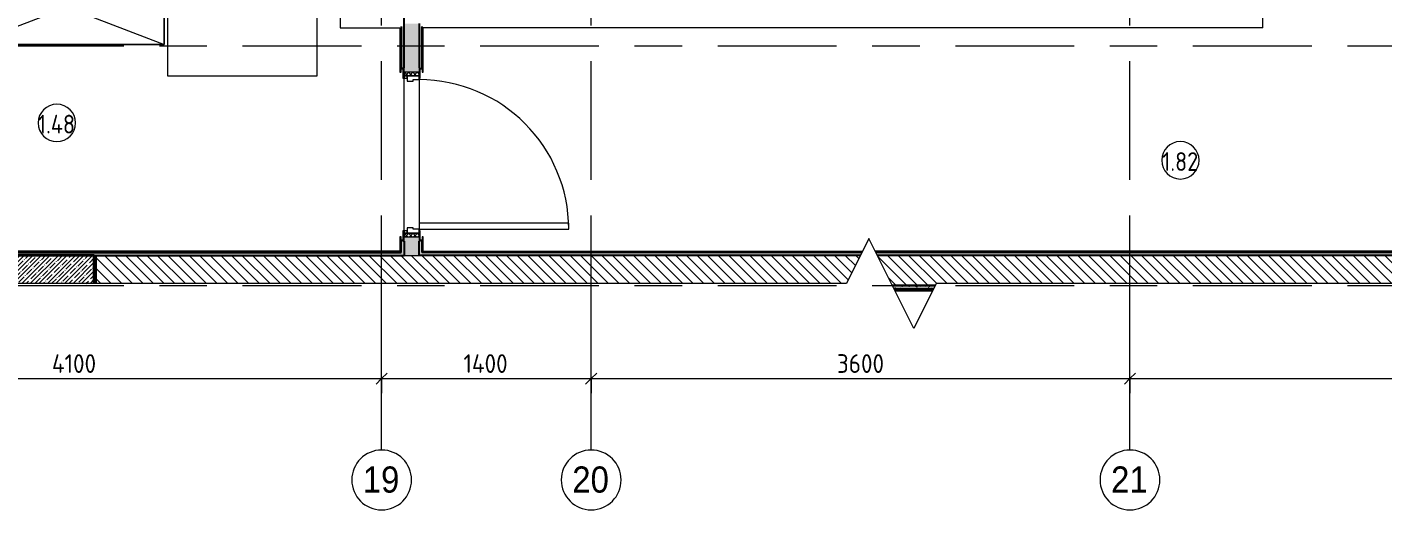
# Model space of a CAD drawing. Header units: millimetres. Extents: x 54725 to 263872, y -8553 to 29614.
# Drawn here: x 68191 to 77250, y 11900 to 15126 of the extents above; entities that cross this region are included whole.
import ezdxf

# ---------------------------------------------------------------- set-up
doc = ezdxf.new("R2010")
doc.units = ezdxf.units.MM
doc.linetypes.add('Осевая', pattern=[1587.5, 317.5, -238.125, 793.75, -238.125])
for name, color, linetype, lineweight in [('A-ANNO-DIMS', 7, 'Continuous', 9), ('A-ANNO-DIMS-50', 7, 'Continuous', 9), ('A-AREA-IDEN', 7, 'Continuous', 9), ('A-DETL-GENF', 7, 'Continuous', 9), ('A-DOOR', 7, 'Continuous', 9), ('A-DOOR-1', 7, 'Continuous', 15), ('A-DOOR-FRAM', 7, 'Continuous', 15), ('A-DOOR-FRAM-1', 7, 'Continuous', 9), ('A-WALL', 7, 'Continuous', 9), ('I-FURN', 7, 'Continuous', 9), ('I-WALL', 7, 'Continuous', 9), ('Оси', 7, 'Continuous', 9), ('Оси-1', 7, 'Continuous', 20), ('Оси-2', 7, 'Осевая', 9)]:
    doc.layers.add(name, color=color, linetype=linetype, lineweight=lineweight)
for name, color, linetype, lineweight, true_color in [('A-WALL-1', 7, 'Continuous', 35, 0x3c3c3c), ('A-WALL-3', 7, 'Continuous', 25, 0x3c3c3c), ('A-WALL-FNSH-2', 7, 'Continuous', 15, 0x3c3c3c)]:
    doc.layers.add(name, color=color, linetype=linetype, lineweight=lineweight, true_color=true_color)
doc.styles.add('Arial', font='arial.ttf', dxfattribs={"width": 0.9, "height": 175})
doc.styles.add('GOST Common_1', font='GOST_Common.ttf', dxfattribs={"width": 0.9, "height": 125})
doc.styles.add('ISOCPEUR', font='isocpeur.ttf', dxfattribs={"width": 0.9, "height": 125})
doc.dimstyles.new('ISO-2_5_0_9К_БОЛЬШОЙ', dxfattribs={"dimscale": 304.8, "dimtxt": 124.497647, "dimasz": 0.246063, "dimexe": 0.19685, "dimexo": 0.492126, "dimgap": 0, "dimtad": 1, "dimdec": 0, "dimrnd": 10, "dimzin": 0, "dimdsep": 46, "dimtxsty": 'ISOCPEUR', "dimblk1": 'OBLIQUE', "dimblk2": 'OBLIQUE', "dimsah": 1, "dimcen": 0.09, "dimdle": 0.19685, "dimazin": 0, "dimtfac": 1, "dimtdec": 4, "dimtix": 1, "dimtmove": 0, "dimatfit": 3, "dimfxl": 1, "dimtvp": 1, "dimtolj": 1, "dimtzin": 0, "dimarcsym": 2})
pattern_1 = [(0, (0, 0), (60.96, 15.24), [5.029, -40.691, 5.029, -40.691, -243.84]), (0, (0, 0), (60.96, 15.24), [-91.44, 5.029, -86.411, 5.029, -40.691, -106.68]), (0, (0, 0), (60.96, 15.24), [-228.6, 5.029, -25.451, 5.029, -71.171]), (120, (22.86, 7.62), (-43.6782272, 45.1729086), [5.029, -40.691, 5.029, -40.691, -243.84]), (120, (22.86, 7.62), (-43.6782272, 45.1729086), [-91.44, 5.029, -86.411, 5.029, -40.691, -106.68]), (120, (22.86, 7.62), (-43.6782272, 45.1729086), [-228.6, 5.029, -25.451, 5.029, -71.171]), (240, (30.48, 38.1), (-17.2817728, -60.4129086), [5.029, -40.691, 5.029, -40.691, -243.84]), (240, (30.48, 38.1), (-17.2817728, -60.4129086), [-91.44, 5.029, -86.411, 5.029, -40.691, -106.68]), (240, (30.48, 38.1), (-17.2817728, -60.4129086), [-228.6, 5.029, -25.451, 5.029, -71.171])]

# ---------------------------------------------------------------- blocks, each defined once
blk = doc.blocks.new('110_Дверь_СКБ_1Ст_Внутренняя1 - Д-12 EIW 1100x2100h_кладовые _все__ коридор _между помещениями блока столовой__ моечные _все_-32933558-Фрагмент 1_10_ Пищеблок')
at = {"layer": 'A-DOOR'}
h = blk.add_hatch(dxfattribs=at)
h.set_pattern_fill('FP_8', color=256, style=0, pattern_type=2)
h.set_pattern_definition([(135, (1751.41, 114.685), (-14.14214, -14.14214), []), (225, (1751.41, 114.685), (14.14214, -14.14214), [])])
h.paths.add_polyline_path([(562.5, 50), (537.5, 50), (537.5, -50), (562.5, -50)])
at = {"layer": 'A-DOOR-FRAM-1'}
h = blk.add_hatch(dxfattribs=at)
h.set_pattern_fill('FP_9', color=256, style=0, pattern_type=2)
h.set_pattern_definition([(45, (-371.384, 114.685), (-14.1421, 14.1421), []), (135, (-371.384, 114.685), (-14.1421, -14.1421), [])])
h.paths.add_polyline_path([(-512.5, 50), (-537.5, 50), (-537.5, -50), (-512.5, -50)])
at = {"layer": 'A-DOOR'}
blk.add_arc((512.5, 50), 1000, 90, 180, dxfattribs=at)
at = {"layer": 'A-DOOR-1'}
for p, q in [((512.5, 1050), (472.5, 1050)), ((472.5, 1050), (472.5, 50)), ((512.5, 50), (512.5, 1050)), ((472.5, 50), (512.5, 50))]:
    blk.add_line(p, q, dxfattribs=at)
at = {"layer": 'A-DOOR-FRAM'}
for p, q in [((-497.5, 58), (-567.5, 58)), ((-567.5, 58), (-567.5, 50)), ((-567.5, 50), (-497.5, 50)), ((-512.5, 50), (-537.5, 50)), ((-537.5, 50), (-537.5, -50)), ((-487.5, 50), (-512.5, 50)), ((-512.5, 50), (-512.5, -30)), ((-512.5, -50), (-512.5, 50)), ((-497.5, 50), (-512.5, 50)), ((-512.5, 50), (-512.5, 49)), ((-512.5, 49), (-497.5, 49)), ((-497.5, 50), (-497.5, 58)), ((-497.5, 49), (-497.5, 50)), ((-487.5, 10), (-487.5, 50)), ((-477.5, 10), (-487.5, 10)), ((-477.5, -30), (-477.5, 10)), ((512.5, 10), (502.5, 10)), ((502.5, 10), (502.5, -30)), ((512.5, 50), (512.5, 10)), ((537.5, 50), (512.5, 50)), ((592.5, 58), (522.5, 58)), ((522.5, 58), (522.5, 50)), ((537.5, 50), (522.5, 50)), ((522.5, 50), (522.5, 49)), ((522.5, 50), (592.5, 50)), ((522.5, 49), (537.5, 49)), ((537.5, -30), (537.5, 50)), ((562.5, 50), (537.5, 50)), ((537.5, 50), (537.5, -50)), ((537.5, 49), (537.5, 50)), ((562.5, -50), (562.5, 50)), ((592.5, 50), (592.5, 58)), ((-497.5, -50), (-567.5, -50)), ((-567.5, -50), (-567.5, -58)), ((-567.5, -58), (-497.5, -58)), ((-537.5, -50), (-512.5, -50)), ((-512.5, -30), (-477.5, -30)), ((-497.5, -30), (-512.5, -30)), ((-512.5, -30), (-512.5, -50)), ((-512.5, -50), (-497.5, -50)), ((-497.5, -50), (-497.5, -30)), ((-497.5, -58), (-497.5, -50)), ((502.5, -30), (537.5, -30)), ((537.5, -30), (522.5, -30)), ((522.5, -30), (522.5, -50)), ((522.5, -50), (537.5, -50)), ((592.5, -50), (522.5, -50)), ((522.5, -50), (522.5, -58)), ((522.5, -58), (592.5, -58)), ((537.5, -50), (537.5, -30)), ((537.5, -50), (562.5, -50)), ((592.5, -58), (592.5, -50))]:
    blk.add_line(p, q, dxfattribs=at)
blk = doc.blocks.new('Шкаф параметрический - 1_141п-25632429-Фрагмент 1_10_ Пищеблок')
at = {"layer": 'I-FURN'}
for p, q in [((0, 0), (1300, 500)), ((0, 500), (1300, 0)), ((1300, 500), (0, 500)), ((0, 500), (0, 0)), ((0, 0), (0, 500)), ((0, 500), (1300, 500)), ((1300, 0), (1300, 500)), ((1300, 500), (1300, 0)), ((0, 0), (1300, 0)), ((1300, 0), (0, 0))]:
    blk.add_line(p, q, dxfattribs=at)
blk = doc.blocks.new('Стол базовый прямоугольный - 1_20п-25632581-Фрагмент 1_10_ Пищеблок')
at = {"layer": 'I-FURN'}
for p, q in [((500, 350), (-500, 350)), ((-500, 350), (-500, -350)), ((500, -350), (500, 350)), ((-500, -350), (500, -350))]:
    blk.add_line(p, q, dxfattribs=at)
blk = doc.blocks.new('Холодильник встроенный 1180 мм - 6_14-25647170-Фрагмент 1_10_ Пищеблок')
at = {"layer": 'I-FURN'}
for p, q in [((-294.9, 296.2), (-294.9, 46)), ((-294.9, 46), (-294.9, 296.2))]:
    blk.add_line(p, q, dxfattribs=at)
blk = doc.blocks.new('DET_L_Линия разрыва - М100-30705228-Фрагмент 1_10_ Пищеблок')
at = {"layer": 'A-DETL-GENF'}
for p, q in [((17710, 300), (17560, 0)), ((18010, -300), (17710, 300)), ((17560, 0), (0, 0)), ((18160, 0), (18010, -300)), ((35720, 0), (18160, 0))]:
    blk.add_line(p, q, dxfattribs=at)
blk = doc.blocks.new('Ось сетки - D8-29747960-Фрагмент 1_10_ Пищеблок')
at = {"layer": 'Оси-1'}
for start, end in [(360, 180), (180, 360)]:
    blk.add_arc((0, 0), 4, start, end, dxfattribs=at)
blk = doc.blocks.new('DIMBLOCK11-Фрагмент 1_10_ Пищеблок')
at = {"layer": 'A-ANNO-DIMS-50', "lineweight": 20}
for p, q in [((66460, 12776.9), (66422.5, 12739.4)), ((66460, 12776.9), (66497.5, 12814.4)), ((70560, 12776.9), (70522.5, 12739.4)), ((70560, 12776.9), (70597.5, 12814.4))]:
    blk.add_line(p, q, dxfattribs=at)
at = {"layer": 'A-ANNO-DIMS-50'}
for p, q in [((66460, 12679.9), (66460, 12836.9)), ((66460, 12776.9), (70560, 12776.9)), ((66460, 12776.9), (66460, 12679.9)), ((70560, 12679.9), (70560, 12836.9)), ((70560, 12776.9), (70560, 12679.9))]:
    blk.add_line(p, q, dxfattribs=at)
at = {"layer": 'A-ANNO-DIMS-50', "color": 0, "insert": (68356.8, 12940.2), "char_height": 125, "width": 367.747, "attachment_point": 1, "line_spacing_factor": 1.149209, "style": 'ISOCPEUR'}
blk.add_mtext('4100', dxfattribs=at)
blk = doc.blocks.new('_Oblique')
at = {"color": 0, "linetype": 'ByBlock', "lineweight": -2}
blk.add_line((-0.5, -0.5), (0.5, 0.5), dxfattribs=at)
blk = doc.blocks.new('DIMBLOCK12-Фрагмент 1_10_ Пищеблок')
at = {"layer": 'A-ANNO-DIMS-50', "lineweight": 20}
for p, q in [((70560, 12776.9), (70522.5, 12739.4)), ((70560, 12776.9), (70597.5, 12814.4)), ((71960, 12776.9), (71922.5, 12739.4)), ((71960, 12776.9), (71997.5, 12814.4))]:
    blk.add_line(p, q, dxfattribs=at)
at = {"layer": 'A-ANNO-DIMS-50'}
for p, q in [((70560, 12679.9), (70560, 12836.9)), ((70560, 12776.9), (71960, 12776.9)), ((70560, 12776.9), (70560, 12679.9)), ((71960, 12679.9), (71960, 12836.9)), ((71960, 12776.9), (71960, 12679.9))]:
    blk.add_line(p, q, dxfattribs=at)
at = {"layer": 'A-ANNO-DIMS-50', "color": 0, "insert": (71106.8, 12940.2), "char_height": 125, "width": 367.747, "attachment_point": 1, "line_spacing_factor": 1.149209, "style": 'ISOCPEUR'}
blk.add_mtext('1400', dxfattribs=at)
blk = doc.blocks.new('DIMBLOCK13-Фрагмент 1_10_ Пищеблок')
at = {"layer": 'A-ANNO-DIMS-50', "lineweight": 20}
for p, q in [((71960, 12776.9), (71922.5, 12739.4)), ((71960, 12776.9), (71997.5, 12814.4)), ((75560, 12776.9), (75522.5, 12739.4)), ((75560, 12776.9), (75597.5, 12814.4))]:
    blk.add_line(p, q, dxfattribs=at)
at = {"layer": 'A-ANNO-DIMS-50'}
for p, q in [((71960, 12679.9), (71960, 12836.9)), ((71960, 12776.9), (75560, 12776.9)), ((71960, 12776.9), (71960, 12679.9)), ((75560, 12679.9), (75560, 12836.9)), ((75560, 12776.9), (75560, 12679.9))]:
    blk.add_line(p, q, dxfattribs=at)
at = {"layer": 'A-ANNO-DIMS-50', "color": 0, "insert": (73602, 12940.2), "char_height": 125, "width": 379.239, "attachment_point": 1, "line_spacing_factor": 1.149209, "style": 'ISOCPEUR'}
blk.add_mtext('3600', dxfattribs=at)
blk = doc.blocks.new('DIMBLOCK14-Фрагмент 1_10_ Пищеблок')
at = {"layer": 'A-ANNO-DIMS-50', "lineweight": 20}
for p, q in [((75560, 12776.9), (75522.5, 12739.4)), ((75560, 12776.9), (75597.5, 12814.4)), ((80660, 12776.9), (80622.5, 12739.4)), ((80660, 12776.9), (80697.5, 12814.4))]:
    blk.add_line(p, q, dxfattribs=at)
at = {"layer": 'A-ANNO-DIMS-50'}
for p, q in [((75560, 12679.9), (75560, 12836.9)), ((75560, 12776.9), (80660, 12776.9)), ((75560, 12776.9), (75560, 12679.9)), ((80660, 12679.9), (80660, 12836.9)), ((80660, 12776.9), (80660, 12679.9))]:
    blk.add_line(p, q, dxfattribs=at)
at = {"layer": 'A-ANNO-DIMS-50', "color": 0, "insert": (77962.8, 12940.2), "char_height": 125, "width": 353.382, "attachment_point": 1, "line_spacing_factor": 1.149209, "style": 'ISOCPEUR'}
blk.add_mtext('5100', dxfattribs=at)
blk = doc.blocks.new('Марка_Помещения - Номер-25198446-Фрагмент 1_10_ Пищеблок')
at = {"layer": 'A-AREA-IDEN'}
for start, end in [(360, 180), (180, 360)]:
    blk.add_arc((0, 0), 2.5, start, end, dxfattribs=at)

msp = doc.modelspace()

# ---------------------------------------------------------------- hatches: boundary and pattern name
at = {"layer": 'I-WALL'}
h = msp.add_hatch(dxfattribs=at)
h.set_pattern_fill('FP_35', color=256, style=0, pattern_type=2)
h.set_pattern_definition(pattern_1)
h.paths.add_polyline_path([(70690, 13620), (70710, 13620), (70710, 13695), (70702, 13695), (70702, 13700), (70690, 13700), (70690, 13628)])
h.paths.add_polyline_path([(70690, 14850), (70702, 14850), (70702, 14855), (70710, 14855), (70710, 15130), (70690, 15130), (70690, 14942.9)])
h = msp.add_hatch(dxfattribs=at)
h.set_pattern_fill('FP_3', color=256, style=0, pattern_type=2)
h.set_pattern_definition([(135, (0, 0), (-37.717076, -37.717076), [53.34, -8.89, 1.778, -8.89]), (135, (0, 37.694), (-37.717076, -37.717076), []), (50, (0, 0), (63.763904, -5.57885), [6.667, -73.342]), (355, (0, 0), (-12.334876, 66.869514), [5.334, -58.674]), (100.451, (5.314, -0.465), (51.43036, 61.29098), [5.667, -62.332]), (46.184, (0, 17.78), (94.87722, -14.71484), [10.001, -110.014]), (96.636, (7.91, 16.55), (83.09115, 86.5993), [8.5, -93.497]), (351.184, (0, 17.78), (83.09204, 86.59928), [8.001, -88.011]), (21, (8.89, 13.335), (53.064487, -35.792726), [6.667, -73.342]), (326, (8.89, 13.335), (21.63066, 64.46546), [5.334, -58.674]), (71.451, (13.31, 10.35), (74.69646, 28.672367), [5.667, -62.332]), (37.5, (0, 0), (1.080413, 29.594271), [1.676, -56.286, 1.676, -57.887, -58.896]), (37.5, (0, 0), (1.080413, 29.594271), [-117.526, 1.676, -57.22]), (7.5, (0, 0), (23.386368, 35.063507), [1.676, -32.283, 1.676, -54.953, -22.447]), (7.5, (0, 0), (23.386368, 35.063507), [-90.589, 1.676, -20.771]), (327.5, (-19.825, 0), (47.456567, -2.005468), [1.676, -20.549, 1.676, -67.666, -92.011]), (327.5, (-19.825, 0), (47.456567, -2.005468), [-91.567, 1.676, -90.335]), (317.5, (-28.715, 0), (51.844948, 8.89904), [1.676, -27.216, 1.676, -44.374, -65.341]), (317.5, (-28.715, 0), (51.844948, 8.89904), [-74.943, 1.676, -63.665])])
h.paths.add_polyline_path([(70810, 13600), (70810, 13725), (70710, 13725), (70710, 13600)])
h.paths.add_polyline_path([(70810, 14825), (70810, 15150), (70710, 15150), (70710, 14825)])
h = msp.add_hatch(dxfattribs=at)
h.set_pattern_fill('FP_35', color=256, style=0, pattern_type=2)
h.set_pattern_definition(pattern_1)
h.paths.add_polyline_path([(70810, 13620), (70830, 13620), (70830, 13700), (70818, 13700), (70818, 13695), (70810, 13695)])
h.paths.add_polyline_path([(70830, 14850), (70830, 15130), (70810, 15130), (70810.4, 14855), (70818, 14855), (70818, 14850)])
h = msp.add_hatch(dxfattribs=at)
h.set_pattern_fill('FP_35', color=256, style=0, pattern_type=2)
h.set_pattern_definition(pattern_1)
h.paths.add_polyline_path([(70511.1, 13600), (70710, 13600), (70710, 13620), (66680, 13620), (66680, 13600), (69936.4, 13600)])
h = msp.add_hatch(dxfattribs=at)
h.set_pattern_fill('FP_1', color=256, style=0, pattern_type=2)
h.set_pattern_definition([(45, (0, 0), (-28.51196, 28.51196), []), (45, (28.51, 0), (-28.51196, 28.51196), [50.403, -10.081, 1.676, -8.404])])
h.paths.add_polyline_path([(68344.3, 13412.5), (68640, 13412.5), (68640, 13600), (66760, 13600), (66760, 13412.5), (67063.1, 13412.5)])
h = msp.add_hatch(dxfattribs=at)
h.set_pattern_fill('FP_5', color=256, style=0, pattern_type=2)
h.set_pattern_definition([(135, (0, 0), (-35.35534, -35.35534), [])])
h.paths.add_polyline_path([(73971.6, 13400), (74259.1, 13400), (74265.3, 13412.5), (84700, 13412.5), (84700, 13600), (73871.6, 13600), (73965.3, 13412.5)])
h.paths.add_polyline_path([(70810, 13412.5), (73665.3, 13412.5), (73759.1, 13600), (68650, 13600), (68650, 13412.5), (70735, 13412.5)])
h = msp.add_hatch(dxfattribs=at)
h.set_pattern_fill('FP_35', color=256, style=0, pattern_type=2)
h.set_pattern_definition(pattern_1)
h.paths.add_polyline_path([(86120, 13600), (86270, 13600), (86270, 13620), (86090, 13620), (86090, 13608), (86120, 13608), (86120, 13603.8)])
h.paths.add_polyline_path([(85110, 13600), (85110, 13608), (85140, 13608), (85140, 13620), (73861.6, 13620), (73871.6, 13600), (83153.7, 13600)])
h.paths.add_polyline_path([(73665.3, 13600), (73759.1, 13600), (73769.1, 13620), (70810, 13620), (70810, 13600), (71660.4, 13600)])
h = msp.add_hatch(dxfattribs=at)
h.set_pattern_fill('FP_35', color=256, style=0, pattern_type=2)
h.set_pattern_definition(pattern_1)
h.paths.add_polyline_path([(73981.6, 13380), (74249.1, 13380), (74259.1, 13400), (73971.6, 13400), (73972.5, 13398.1)])

# ---------------------------------------------------------------- linework, layer by layer
at = {"layer": 'A-WALL'}
msp.add_line((70710, 13600), (70810, 13600), dxfattribs=at)
at = {"layer": 'A-WALL-1'}
for p, q in [((68640, 13600), (66760, 13600)), ((68640, 13412.5), (68640, 13600))]:
    msp.add_line(p, q, dxfattribs=at)
at = {"layer": 'A-WALL-3'}
for p, q in [((70710, 14855), (70710, 15250)), ((70690, 15130), (70690, 14850)), ((70810, 15150), (70810, 14855)), ((70830, 14850), (70830, 15130)), ((70690, 14850), (70702, 14850)), ((70818, 14850), (70830, 14850)), ((70702, 13700), (70690, 13700)), ((70690, 13620), (70690, 13700)), ((70710, 13695), (70710, 13600)), ((70810, 13600), (70810, 13695)), ((70830, 13700), (70818, 13700)), ((70830, 13620), (70830, 13700)), ((66560, 13600), (70710, 13600)), ((66680, 13620), (70690, 13620)), ((68650, 13600), (68650, 13412.5)), ((73759.1, 13600), (70810, 13600)), ((73769.1, 13620), (70830, 13620)), ((85140, 13620), (73861.6, 13620)), ((85110, 13600), (73871.6, 13600)), ((73971.6, 13400), (74259.1, 13400)), ((74259.1, 13400), (73971.6, 13400)), ((73981.6, 13380), (74249.1, 13380))]:
    msp.add_line(p, q, dxfattribs=at)
at = {"layer": 'A-WALL-FNSH-2'}
for p, q in [((76447.8, 15122), (76447.8, 15822)), ((70282, 15522), (70282, 15122)), ((70282, 15122), (70682, 15122)), ((70682, 15122), (70682, 14825)), ((76447.8, 15122), (70830, 15122)), ((70838, 14825), (70838, 15122)), ((70682, 14825), (70690, 14825)), ((70690, 14825), (70690, 14850)), ((70830, 14850), (70830, 14825)), ((70830, 14825), (70838, 14825)), ((70690, 13725), (70682, 13725)), ((70682, 13725), (70682, 13628)), ((70690, 13700), (70690, 13725)), ((70830, 13725), (70830, 13700)), ((70838, 13725), (70830, 13725)), ((70838, 13628), (70838, 13725)), ((70682, 13628), (66688, 13628)), ((70830, 13628), (73773.1, 13628)), ((85140, 13628), (73857.6, 13628)), ((73982.1, 13379), (74248.6, 13379))]:
    msp.add_line(p, q, dxfattribs=at)
at = {"layer": 'I-WALL'}
for p, q in [((70710, 13765), (70710, 14785)), ((70810, 14775), (70810, 13815)), ((74243.6, 13369), (73987.1, 13369))]:
    msp.add_line(p, q, dxfattribs=at)
at = {"layer": 'Оси'}
for p, q in [((70560, 12300), (70560, 13550)), ((71960, 12300), (71960, 13550)), ((75560, 12300), (75560, 13550))]:
    msp.add_line(p, q, dxfattribs=at)
at = {"layer": 'Оси-2'}
for p, q in [((75560, 13550), (75560, 26328.1)), ((70560, 13550), (70560, 26148.1)), ((71960, 13550), (71960, 26148.1)), ((56375.2, 15000), (90566.7, 15000)), ((56375.2, 13400), (90566.7, 13400))]:
    msp.add_line(p, q, dxfattribs=at)

# ---------------------------------------------------------------- block references
at = {"layer": 'A-AREA-IDEN', "xscale": 49.99999999999998, "yscale": 49.99999999999998, "zscale": 49.99999999999998}
for p in [(68389.8, 14485.9), (75897.1, 14235.9)]:
    msp.add_blockref('Марка_Помещения - Номер-25198446-Фрагмент 1_10_ Пищеблок', p, dxfattribs=at)
at = {"layer": 'A-DETL-GENF'}
msp.add_blockref('DET_L_Линия разрыва - М100-30705228-Фрагмент 1_10_ Пищеблок', (56105.3, 13412.5), dxfattribs=at)
at = {"layer": 'A-DOOR', "rotation": 270}
msp.add_blockref('110_Дверь_СКБ_1Ст_Внутренняя1 - Д-12 EIW 1100x2100h_кладовые _все__ коридор _между помещениями блока столовой__ моечные _все_-32933558-Фрагмент 1_10_ Пищеблок', (70760, 14287.5), dxfattribs=at)
at = {"layer": 'I-FURN'}
for name, p in [('Шкаф параметрический - 1_141п-25632429-Фрагмент 1_10_ Пищеблок', (67807.7, 15009.7)), ('Стол базовый прямоугольный - 1_20п-25632581-Фрагмент 1_10_ Пищеблок', (69630, 15150))]:
    msp.add_blockref(name, p, dxfattribs=at)
at = {"layer": 'I-FURN', "rotation": 270.0000000000001}
msp.add_blockref('Холодильник встроенный 1180 мм - 6_14-25647170-Фрагмент 1_10_ Пищеблок', (73944.2, 13067.9), dxfattribs=at)
at = {"layer": 'Оси-1', "xscale": 49.99999999999998, "yscale": 49.99999999999998, "zscale": 49.99999999999998}
for p in [(70560, 12100), (71960, 12100), (75560, 12100)]:
    msp.add_blockref('Ось сетки - D8-29747960-Фрагмент 1_10_ Пищеблок', p, dxfattribs=at)

# ---------------------------------------------------------------- texts
at = {"layer": 'A-AREA-IDEN', "char_height": 125, "attachment_point": 1, "style": 'GOST Common_1'}
for s, insert, width in [('1.48', (68264.3, 14540.2), 313.861), ('1.82', (75776.2, 14290.2), 303.038)]:
    msp.add_mtext(s, dxfattribs=dict(at, insert=insert, width=width))
at = {"layer": 'Оси', "char_height": 175, "width": 303.038, "attachment_point": 1, "style": 'Arial'}
for s, insert in [('19', (70433.7, 12190.3)), ('20', (71833.7, 12190.3)), ('21', (75433.7, 12190.3))]:
    msp.add_mtext(s, dxfattribs=dict(at, insert=insert))

# ---------------------------------------------------------------- dimensions: what is measured, and where the dimension line sits
at = {"layer": 'A-ANNO-DIMS'}
for base, p1, p2, override, picture, middle in [((70560, 12776.9), (66460, 12829.9), (70560, 12829.9), {"dimpost": '<>', "dimfxl": 4100}, 'DIMBLOCK11-Фрагмент 1_10_ Пищеблок', (68510, 12839.4)), ((71960, 12776.9), (70560, 12829.9), (71960, 12829.9), {"dimpost": '<>', "dimfxl": 1400}, 'DIMBLOCK12-Фрагмент 1_10_ Пищеблок', (71260, 12839.4)), ((75560, 12776.9), (71960, 12829.9), (75560, 12829.9), {"dimpost": '<>', "dimfxl": 3600}, 'DIMBLOCK13-Фрагмент 1_10_ Пищеблок', (73760, 12839.4)), ((80660, 12776.9), (75560, 12829.9), (80660, 12829.9), {"dimpost": '<>', "dimfxl": 5100}, 'DIMBLOCK14-Фрагмент 1_10_ Пищеблок', (78110, 12839.4))]:
    dim = msp.add_linear_dim(base=base, p1=p1, p2=p2, dimstyle='ISO-2_5_0_9К_БОЛЬШОЙ', override=override, dxfattribs=at)
    dim.commit()
    dim.dimension.update_dxf_attribs({"geometry": picture, "text_midpoint": middle})

doc.saveas('drawing.dxf')
